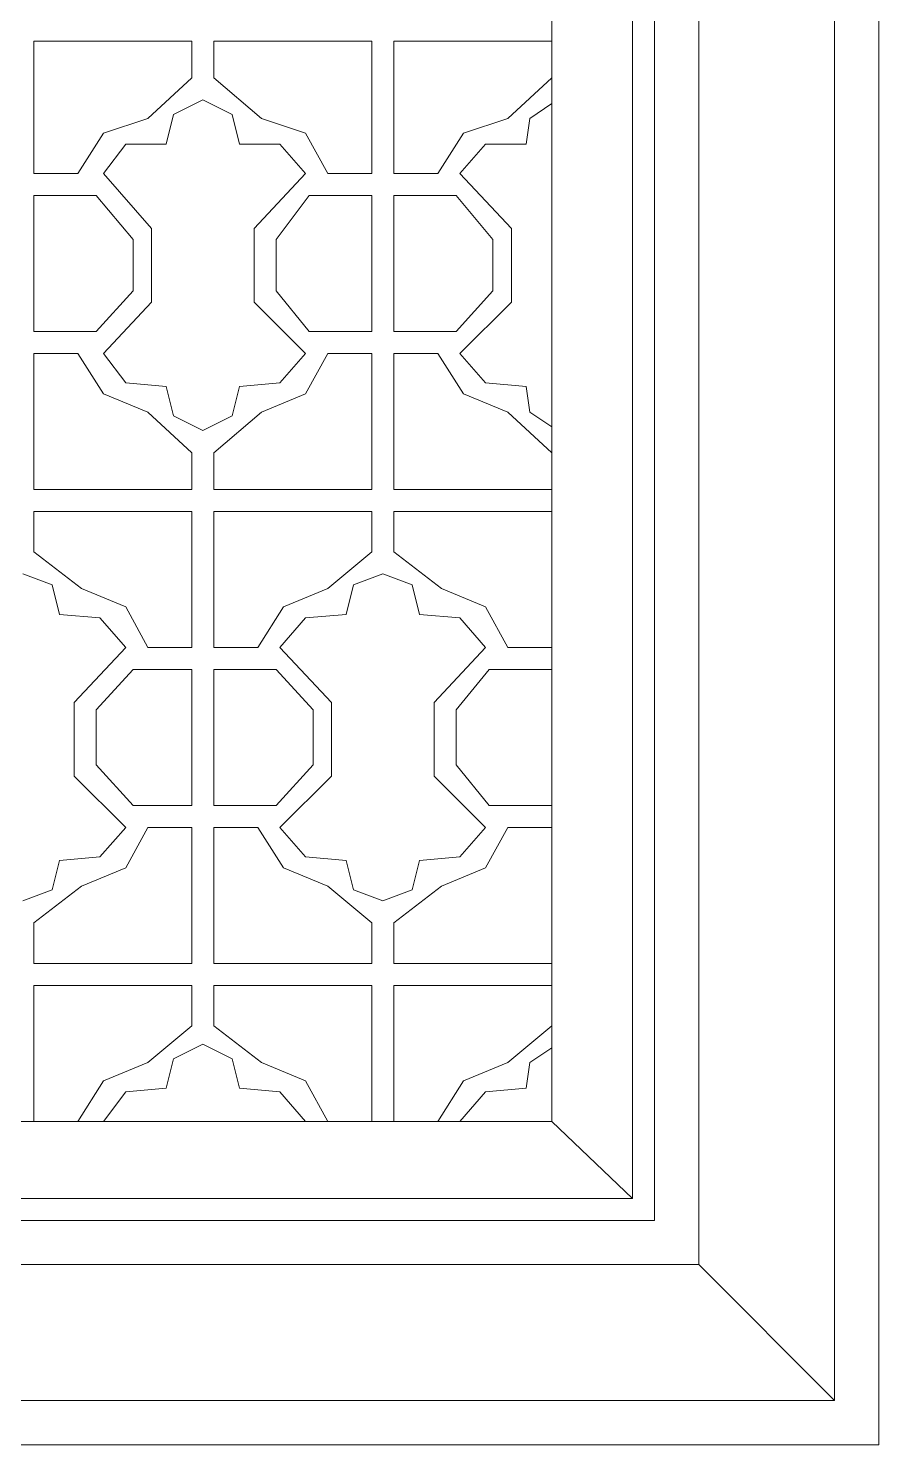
# Model space of a CAD drawing. Header units: centimetres. Extents: x -9.2 to 10.9, y -11.6 to 10.5.
# Drawn here: x 6.86 to 10.9, y -11.57 to -4.84 of the extents above; entities that cross this region are included whole.
import ezdxf

# ---------------------------------------------------------------- set-up
doc = ezdxf.new("R2010")
doc.units = ezdxf.units.CM
doc.header["$MEASUREMENT"] = 0
doc.layers.add('layer 1', color=7, linetype='Continuous')

msp = doc.modelspace()

# ---------------------------------------------------------------- linework, layer by layer
at = {"layer": 'layer 1', "color": 250, "lineweight": 0}
for points, knots in [([(-9.19759, 10.45281), (-9.19759, 10.45281), (10.90362, 10.45281), (10.90362, 10.45281), (10.90362, 10.45281), (10.90362, 10.45281), (10.90362, -11.56967), (10.90362, -11.56967), (10.90362, -11.56967), (10.90362, -11.56967), (-9.19759, -11.56967), (-9.19759, -11.56967), (-9.19759, -11.56967), (-9.19759, -11.56967), (-9.19759, 10.45281), (-9.19759, 10.45281)], [0, 0, 0, 0, 0.25, 0.25, 0.25, 0.25, 0.5, 0.5, 0.5, 0.5, 0.75, 0.75, 0.75, 0.75, 1, 1, 1, 1]), ([(-8.98821, 10.2432), (-8.98821, 10.2432), (10.69401, 10.2432), (10.69401, 10.2432), (10.69401, 10.2432), (10.69401, 10.2432), (10.69401, -11.36006), (10.69401, -11.36006), (10.69401, -11.36006), (10.69401, -11.36006), (-8.98821, -11.36006), (-8.98821, -11.36006), (-8.98821, -11.36006), (-8.98821, -11.36006), (-8.98821, 10.2432), (-8.98821, 10.2432)], [0, 0, 0, 0, 0.25, 0.25, 0.25, 0.25, 0.5, 0.5, 0.5, 0.5, 0.75, 0.75, 0.75, 0.75, 1, 1, 1, 1]), ([(-8.34187, 9.59709), (-8.34187, 9.59709), (10.0479, 9.59709), (10.0479, 9.59709), (10.0479, 9.59709), (10.0479, 9.59709), (10.0479, -10.71372), (10.0479, -10.71372), (10.0479, -10.71372), (10.0479, -10.71372), (-8.34187, -10.71372), (-8.34187, -10.71372), (-8.34187, -10.71372), (-8.34187, -10.71372), (-8.34187, 9.59709), (-8.34187, 9.59709)], [0, 0, 0, 0, 0.25, 0.25, 0.25, 0.25, 0.5, 0.5, 0.5, 0.5, 0.75, 0.75, 0.75, 0.75, 1, 1, 1, 1]), ([(9.83829, -10.50434), (9.83829, -10.50434), (9.83829, 9.38748), (9.83829, 9.38748), (9.83829, 9.38748), (9.83829, 9.38748), (3.84803, 9.38748), (3.84803, 9.38748), (3.84803, 9.38748), (3.84803, 9.38748), (3.84803, -10.50434), (3.84803, -10.50434), (3.84803, -10.50434), (3.84803, -10.50434), (9.83829, -10.50434), (9.83829, -10.50434)], [0, 0, 0, 0, 0.25, 0.25, 0.25, 0.25, 0.5, 0.5, 0.5, 0.5, 0.75, 0.75, 0.75, 0.75, 1, 1, 1, 1]), ([(3.95283, -10.39953), (3.95283, -10.39953), (9.73348, -10.39953), (9.73348, -10.39953), (9.73348, -10.39953), (9.73348, -10.39953), (9.73348, 9.28268), (9.73348, 9.28268), (9.73348, 9.28268), (9.73348, 9.28268), (3.95283, 9.28268), (3.95283, 9.28268), (3.95283, 9.28268), (3.95283, 9.28268), (3.95283, -10.39953), (3.95283, -10.39953)], [0, 0, 0, 0, 0.25, 0.25, 0.25, 0.25, 0.5, 0.5, 0.5, 0.5, 0.75, 0.75, 0.75, 0.75, 1, 1, 1, 1]), ([(9.34927, -1.1435), (9.34927, -1.1435), (9.34927, 7.08222), (9.34927, 7.08222), (9.34927, 7.08222), (9.34927, 7.08222), (4.31954, 7.08222), (4.31954, 7.08222), (4.31954, 7.08222), (4.31954, 7.08222), (4.31954, -1.1435), (4.31954, -1.1435), (4.31954, -1.1435), (4.31954, -1.1435), (4.31954, -10.03283), (4.31954, -10.03283), (4.31954, -10.03283), (4.31954, -10.03283), (9.34927, -10.03283), (9.34927, -10.03283), (9.34927, -10.03283), (9.34927, -10.03283), (9.34927, -1.1435), (9.34927, -1.1435)], [0, 0, 0, 0, 0.1666667, 0.1666667, 0.1666667, 0.1666667, 0.3333333, 0.3333333, 0.3333333, 0.3333333, 0.5, 0.5, 0.5, 0.5, 0.6666667, 0.6666667, 0.6666667, 0.6666667, 0.8333333, 0.8333333, 0.8333333, 0.8333333, 1, 1, 1, 1]), ([(9.34927, -4.89829), (9.34927, -4.89829), (8.59836, -4.89829), (8.59836, -4.89829), (8.59836, -4.89829), (8.59836, -4.89829), (8.59836, -5.5269), (8.59836, -5.5269), (8.59836, -5.5269), (8.59836, -5.5269), (8.80797, -5.5269), (8.80797, -5.5269)], [0, 0, 0, 0, 0.3333333, 0.3333333, 0.3333333, 0.3333333, 0.6666667, 0.6666667, 0.6666667, 0.6666667, 1, 1, 1, 1]), ([(7.69012, -5.1777), (7.69012, -5.1777), (7.55053, -5.24749), (7.55053, -5.24749), (7.55053, -5.24749), (7.55053, -5.24749), (7.51552, -5.38731), (7.51552, -5.38731)], [0, 0, 0, 0, 0.5, 0.5, 0.5, 0.5, 1, 1, 1, 1]), ([(7.86472, -5.38731), (7.86472, -5.38731), (7.82994, -5.24749), (7.82994, -5.24749), (7.82994, -5.24749), (7.82994, -5.24749), (7.69012, -5.1777), (7.69012, -5.1777)], [0, 0, 0, 0, 0.5, 0.5, 0.5, 0.5, 1, 1, 1, 1]), ([(9.34927, -5.1952), (9.34927, -5.1952), (9.24447, -5.265), (9.24447, -5.265), (9.24447, -5.265), (9.24447, -5.265), (9.22696, -5.38731), (9.22696, -5.38731)], [0, 0, 0, 0, 0.5, 0.5, 0.5, 0.5, 1, 1, 1, 1]), ([(7.42822, -5.265), (7.42822, -5.265), (7.21861, -5.33479), (7.21861, -5.33479), (7.21861, -5.33479), (7.21861, -5.33479), (7.0963, -5.5269), (7.0963, -5.5269)], [0, 0, 0, 0, 0.5, 0.5, 0.5, 0.5, 1, 1, 1, 1]), ([(8.28394, -5.5269), (8.28394, -5.5269), (8.17914, -5.33479), (8.17914, -5.33479), (8.17914, -5.33479), (8.17914, -5.33479), (7.96953, -5.265), (7.96953, -5.265)], [0, 0, 0, 0, 0.5, 0.5, 0.5, 0.5, 1, 1, 1, 1]), ([(9.13966, -5.265), (9.13966, -5.265), (8.93005, -5.33479), (8.93005, -5.33479), (8.93005, -5.33479), (8.93005, -5.33479), (8.80797, -5.5269), (8.80797, -5.5269)], [0, 0, 0, 0, 0.5, 0.5, 0.5, 0.5, 1, 1, 1, 1]), ([(7.51552, -5.38731), (7.51552, -5.38731), (7.32342, -5.38731), (7.32342, -5.38731), (7.32342, -5.38731), (7.32342, -5.38731), (7.21861, -5.5269), (7.21861, -5.5269)], [0, 0, 0, 0, 0.5, 0.5, 0.5, 0.5, 1, 1, 1, 1]), ([(8.17914, -5.5269), (8.17914, -5.5269), (8.05683, -5.38731), (8.05683, -5.38731), (8.05683, -5.38731), (8.05683, -5.38731), (7.86472, -5.38731), (7.86472, -5.38731)], [0, 0, 0, 0, 0.5, 0.5, 0.5, 0.5, 1, 1, 1, 1]), ([(9.22696, -5.38731), (9.22696, -5.38731), (9.03486, -5.38731), (9.03486, -5.38731), (9.03486, -5.38731), (9.03486, -5.38731), (8.91255, -5.5269), (8.91255, -5.5269)], [0, 0, 0, 0, 0.5, 0.5, 0.5, 0.5, 1, 1, 1, 1]), ([(7.21861, -6.38261), (7.21861, -6.38261), (7.44573, -6.13822), (7.44573, -6.13822), (7.44573, -6.13822), (7.44573, -6.13822), (7.44573, -5.78902), (7.44573, -5.78902), (7.44573, -5.78902), (7.44573, -5.78902), (7.21861, -5.5269), (7.21861, -5.5269)], [0, 0, 0, 0, 0.3333333, 0.3333333, 0.3333333, 0.3333333, 0.6666667, 0.6666667, 0.6666667, 0.6666667, 1, 1, 1, 1]), ([(8.17914, -5.5269), (8.17914, -5.5269), (7.93474, -5.78902), (7.93474, -5.78902), (7.93474, -5.78902), (7.93474, -5.78902), (7.93474, -6.13822), (7.93474, -6.13822), (7.93474, -6.13822), (7.93474, -6.13822), (8.17914, -6.38261), (8.17914, -6.38261)], [0, 0, 0, 0, 0.3333333, 0.3333333, 0.3333333, 0.3333333, 0.6666667, 0.6666667, 0.6666667, 0.6666667, 1, 1, 1, 1]), ([(8.91255, -6.38261), (8.91255, -6.38261), (9.15717, -6.13822), (9.15717, -6.13822), (9.15717, -6.13822), (9.15717, -6.13822), (9.15717, -5.78902), (9.15717, -5.78902), (9.15717, -5.78902), (9.15717, -5.78902), (8.91255, -5.5269), (8.91255, -5.5269)], [0, 0, 0, 0, 0.3333333, 0.3333333, 0.3333333, 0.3333333, 0.6666667, 0.6666667, 0.6666667, 0.6666667, 1, 1, 1, 1]), ([(7.1836, -6.27781), (7.1836, -6.27781), (7.35843, -6.08571), (7.35843, -6.08571), (7.35843, -6.08571), (7.35843, -6.08571), (7.35843, -5.84131), (7.35843, -5.84131), (7.35843, -5.84131), (7.35843, -5.84131), (7.1836, -5.6317), (7.1836, -5.6317)], [0, 0, 0, 0, 0.3333333, 0.3333333, 0.3333333, 0.3333333, 0.6666667, 0.6666667, 0.6666667, 0.6666667, 1, 1, 1, 1]), ([(8.19664, -5.6317), (8.19664, -5.6317), (8.03932, -5.84131), (8.03932, -5.84131), (8.03932, -5.84131), (8.03932, -5.84131), (8.03932, -6.08571), (8.03932, -6.08571), (8.03932, -6.08571), (8.03932, -6.08571), (8.19664, -6.27781), (8.19664, -6.27781)], [0, 0, 0, 0, 0.3333333, 0.3333333, 0.3333333, 0.3333333, 0.6666667, 0.6666667, 0.6666667, 0.6666667, 1, 1, 1, 1]), ([(8.89527, -6.27781), (8.89527, -6.27781), (9.06987, -6.08571), (9.06987, -6.08571), (9.06987, -6.08571), (9.06987, -6.08571), (9.06987, -5.84131), (9.06987, -5.84131), (9.06987, -5.84131), (9.06987, -5.84131), (8.89527, -5.6317), (8.89527, -5.6317)], [0, 0, 0, 0, 0.3333333, 0.3333333, 0.3333333, 0.3333333, 0.6666667, 0.6666667, 0.6666667, 0.6666667, 1, 1, 1, 1]), ([(7.0963, -6.38261), (7.0963, -6.38261), (7.21861, -6.57472), (7.21861, -6.57472), (7.21861, -6.57472), (7.21861, -6.57472), (7.42822, -6.66224), (7.42822, -6.66224)], [0, 0, 0, 0, 0.5, 0.5, 0.5, 0.5, 1, 1, 1, 1]), ([(7.21861, -6.38261), (7.21861, -6.38261), (7.32342, -6.52243), (7.32342, -6.52243), (7.32342, -6.52243), (7.32342, -6.52243), (7.51552, -6.53993), (7.51552, -6.53993)], [0, 0, 0, 0, 0.5, 0.5, 0.5, 0.5, 1, 1, 1, 1]), ([(7.86472, -6.53993), (7.86472, -6.53993), (8.05683, -6.52243), (8.05683, -6.52243), (8.05683, -6.52243), (8.05683, -6.52243), (8.17914, -6.38261), (8.17914, -6.38261)], [0, 0, 0, 0, 0.5, 0.5, 0.5, 0.5, 1, 1, 1, 1]), ([(7.96953, -6.66224), (7.96953, -6.66224), (8.17914, -6.57472), (8.17914, -6.57472), (8.17914, -6.57472), (8.17914, -6.57472), (8.28394, -6.38261), (8.28394, -6.38261)], [0, 0, 0, 0, 0.5, 0.5, 0.5, 0.5, 1, 1, 1, 1]), ([(8.80797, -6.38261), (8.80797, -6.38261), (8.59836, -6.38261), (8.59836, -6.38261), (8.59836, -6.38261), (8.59836, -6.38261), (8.59836, -7.02895), (8.59836, -7.02895), (8.59836, -7.02895), (8.59836, -7.02895), (9.34927, -7.02895), (9.34927, -7.02895)], [0, 0, 0, 0, 0.3333333, 0.3333333, 0.3333333, 0.3333333, 0.6666667, 0.6666667, 0.6666667, 0.6666667, 1, 1, 1, 1]), ([(8.80797, -6.38261), (8.80797, -6.38261), (8.93005, -6.57472), (8.93005, -6.57472), (8.93005, -6.57472), (8.93005, -6.57472), (9.13966, -6.66224), (9.13966, -6.66224)], [0, 0, 0, 0, 0.5, 0.5, 0.5, 0.5, 1, 1, 1, 1]), ([(8.91255, -6.38261), (8.91255, -6.38261), (9.03486, -6.52243), (9.03486, -6.52243), (9.03486, -6.52243), (9.03486, -6.52243), (9.22696, -6.53993), (9.22696, -6.53993)], [0, 0, 0, 0, 0.5, 0.5, 0.5, 0.5, 1, 1, 1, 1]), ([(7.51552, -6.53993), (7.51552, -6.53993), (7.55053, -6.67952), (7.55053, -6.67952), (7.55053, -6.67952), (7.55053, -6.67952), (7.69012, -6.74954), (7.69012, -6.74954)], [0, 0, 0, 0, 0.5, 0.5, 0.5, 0.5, 1, 1, 1, 1]), ([(7.69012, -6.74954), (7.69012, -6.74954), (7.82994, -6.67952), (7.82994, -6.67952), (7.82994, -6.67952), (7.82994, -6.67952), (7.86472, -6.53993), (7.86472, -6.53993)], [0, 0, 0, 0, 0.5, 0.5, 0.5, 0.5, 1, 1, 1, 1]), ([(9.22696, -6.53993), (9.22696, -6.53993), (9.24447, -6.66224), (9.24447, -6.66224), (9.24447, -6.66224), (9.24447, -6.66224), (9.34927, -6.73204), (9.34927, -6.73204)], [0, 0, 0, 0, 0.5, 0.5, 0.5, 0.5, 1, 1, 1, 1]), ([(9.34927, -7.13375), (9.34927, -7.13375), (8.59836, -7.13375), (8.59836, -7.13375), (8.59836, -7.13375), (8.59836, -7.13375), (8.59836, -7.32586), (8.59836, -7.32586), (8.59836, -7.32586), (8.59836, -7.32586), (8.82525, -7.50046), (8.82525, -7.50046)], [0, 0, 0, 0, 0.3333333, 0.3333333, 0.3333333, 0.3333333, 0.6666667, 0.6666667, 0.6666667, 0.6666667, 1, 1, 1, 1]), ([(7.00901, -7.62277), (7.00901, -7.62277), (6.97422, -7.48295), (6.97422, -7.48295), (6.97422, -7.48295), (6.97422, -7.48295), (6.83441, -7.43066), (6.83441, -7.43066)], [0, 0, 0, 0, 0.5, 0.5, 0.5, 0.5, 1, 1, 1, 1]), ([(8.54584, -7.43066), (8.54584, -7.43066), (8.40625, -7.48295), (8.40625, -7.48295), (8.40625, -7.48295), (8.40625, -7.48295), (8.37124, -7.62277), (8.37124, -7.62277)], [0, 0, 0, 0, 0.5, 0.5, 0.5, 0.5, 1, 1, 1, 1]), ([(8.72044, -7.62277), (8.72044, -7.62277), (8.68566, -7.48295), (8.68566, -7.48295), (8.68566, -7.48295), (8.68566, -7.48295), (8.54584, -7.43066), (8.54584, -7.43066)], [0, 0, 0, 0, 0.5, 0.5, 0.5, 0.5, 1, 1, 1, 1]), ([(7.42822, -7.77986), (7.42822, -7.77986), (7.32342, -7.58776), (7.32342, -7.58776), (7.32342, -7.58776), (7.32342, -7.58776), (7.11381, -7.50046), (7.11381, -7.50046)], [0, 0, 0, 0, 0.5, 0.5, 0.5, 0.5, 1, 1, 1, 1]), ([(8.28394, -7.50046), (8.28394, -7.50046), (8.07433, -7.58776), (8.07433, -7.58776), (8.07433, -7.58776), (8.07433, -7.58776), (7.95202, -7.77986), (7.95202, -7.77986)], [0, 0, 0, 0, 0.5, 0.5, 0.5, 0.5, 1, 1, 1, 1]), ([(9.13966, -7.77986), (9.13966, -7.77986), (9.03486, -7.58776), (9.03486, -7.58776), (9.03486, -7.58776), (9.03486, -7.58776), (8.82525, -7.50046), (8.82525, -7.50046)], [0, 0, 0, 0, 0.5, 0.5, 0.5, 0.5, 1, 1, 1, 1]), ([(7.32342, -7.77986), (7.32342, -7.77986), (7.20111, -7.64005), (7.20111, -7.64005), (7.20111, -7.64005), (7.20111, -7.64005), (7.00901, -7.62277), (7.00901, -7.62277)], [0, 0, 0, 0, 0.5, 0.5, 0.5, 0.5, 1, 1, 1, 1]), ([(8.37124, -7.62277), (8.37124, -7.62277), (8.17914, -7.64005), (8.17914, -7.64005), (8.17914, -7.64005), (8.17914, -7.64005), (8.05683, -7.77986), (8.05683, -7.77986)], [0, 0, 0, 0, 0.5, 0.5, 0.5, 0.5, 1, 1, 1, 1]), ([(9.03486, -7.77986), (9.03486, -7.77986), (8.91255, -7.64005), (8.91255, -7.64005), (8.91255, -7.64005), (8.91255, -7.64005), (8.72044, -7.62277), (8.72044, -7.62277)], [0, 0, 0, 0, 0.5, 0.5, 0.5, 0.5, 1, 1, 1, 1]), ([(7.32342, -7.77986), (7.32342, -7.77986), (7.0788, -8.04176), (7.0788, -8.04176), (7.0788, -8.04176), (7.0788, -8.04176), (7.0788, -8.39119), (7.0788, -8.39119), (7.0788, -8.39119), (7.0788, -8.39119), (7.32342, -8.63558), (7.32342, -8.63558)], [0, 0, 0, 0, 0.3333333, 0.3333333, 0.3333333, 0.3333333, 0.6666667, 0.6666667, 0.6666667, 0.6666667, 1, 1, 1, 1]), ([(8.05683, -8.63558), (8.05683, -8.63558), (8.30145, -8.39119), (8.30145, -8.39119), (8.30145, -8.39119), (8.30145, -8.39119), (8.30145, -8.04176), (8.30145, -8.04176), (8.30145, -8.04176), (8.30145, -8.04176), (8.05683, -7.77986), (8.05683, -7.77986)], [0, 0, 0, 0, 0.3333333, 0.3333333, 0.3333333, 0.3333333, 0.6666667, 0.6666667, 0.6666667, 0.6666667, 1, 1, 1, 1]), ([(9.03486, -7.77986), (9.03486, -7.77986), (8.79046, -8.04176), (8.79046, -8.04176), (8.79046, -8.04176), (8.79046, -8.04176), (8.79046, -8.39119), (8.79046, -8.39119), (8.79046, -8.39119), (8.79046, -8.39119), (9.03486, -8.63558), (9.03486, -8.63558)], [0, 0, 0, 0, 0.3333333, 0.3333333, 0.3333333, 0.3333333, 0.6666667, 0.6666667, 0.6666667, 0.6666667, 1, 1, 1, 1]), ([(7.35843, -7.88467), (7.35843, -7.88467), (7.1836, -8.07677), (7.1836, -8.07677), (7.1836, -8.07677), (7.1836, -8.07677), (7.1836, -8.33867), (7.1836, -8.33867), (7.1836, -8.33867), (7.1836, -8.33867), (7.35843, -8.53078), (7.35843, -8.53078)], [0, 0, 0, 0, 0.3333333, 0.3333333, 0.3333333, 0.3333333, 0.6666667, 0.6666667, 0.6666667, 0.6666667, 1, 1, 1, 1]), ([(8.03932, -8.53078), (8.03932, -8.53078), (8.21415, -8.33867), (8.21415, -8.33867), (8.21415, -8.33867), (8.21415, -8.33867), (8.21415, -8.07677), (8.21415, -8.07677), (8.21415, -8.07677), (8.21415, -8.07677), (8.03932, -7.88467), (8.03932, -7.88467)], [0, 0, 0, 0, 0.3333333, 0.3333333, 0.3333333, 0.3333333, 0.6666667, 0.6666667, 0.6666667, 0.6666667, 1, 1, 1, 1]), ([(9.34927, -7.88467), (9.34927, -7.88467), (9.05236, -7.88467), (9.05236, -7.88467), (9.05236, -7.88467), (9.05236, -7.88467), (8.89527, -8.07677), (8.89527, -8.07677), (8.89527, -8.07677), (8.89527, -8.07677), (8.89527, -8.33867), (8.89527, -8.33867), (8.89527, -8.33867), (8.89527, -8.33867), (9.05236, -8.53078), (9.05236, -8.53078), (9.05236, -8.53078), (9.05236, -8.53078), (9.34927, -8.53078), (9.34927, -8.53078)], [0, 0, 0, 0, 0.2, 0.2, 0.2, 0.2, 0.4, 0.4, 0.4, 0.4, 0.6, 0.6, 0.6, 0.6, 0.8, 0.8, 0.8, 0.8, 1, 1, 1, 1]), ([(7.00901, -8.79268), (7.00901, -8.79268), (7.20111, -8.7754), (7.20111, -8.7754), (7.20111, -8.7754), (7.20111, -8.7754), (7.32342, -8.63558), (7.32342, -8.63558)], [0, 0, 0, 0, 0.5, 0.5, 0.5, 0.5, 1, 1, 1, 1]), ([(7.11381, -8.91499), (7.11381, -8.91499), (7.32342, -8.82769), (7.32342, -8.82769), (7.32342, -8.82769), (7.32342, -8.82769), (7.42822, -8.63558), (7.42822, -8.63558)], [0, 0, 0, 0, 0.5, 0.5, 0.5, 0.5, 1, 1, 1, 1]), ([(7.95202, -8.63558), (7.95202, -8.63558), (8.07433, -8.82769), (8.07433, -8.82769), (8.07433, -8.82769), (8.07433, -8.82769), (8.28394, -8.91499), (8.28394, -8.91499)], [0, 0, 0, 0, 0.5, 0.5, 0.5, 0.5, 1, 1, 1, 1]), ([(8.05683, -8.63558), (8.05683, -8.63558), (8.17914, -8.7754), (8.17914, -8.7754), (8.17914, -8.7754), (8.17914, -8.7754), (8.37124, -8.79268), (8.37124, -8.79268)], [0, 0, 0, 0, 0.5, 0.5, 0.5, 0.5, 1, 1, 1, 1]), ([(8.72044, -8.79268), (8.72044, -8.79268), (8.91255, -8.7754), (8.91255, -8.7754), (8.91255, -8.7754), (8.91255, -8.7754), (9.03486, -8.63558), (9.03486, -8.63558)], [0, 0, 0, 0, 0.5, 0.5, 0.5, 0.5, 1, 1, 1, 1]), ([(8.82525, -8.91499), (8.82525, -8.91499), (9.03486, -8.82769), (9.03486, -8.82769), (9.03486, -8.82769), (9.03486, -8.82769), (9.13966, -8.63558), (9.13966, -8.63558)], [0, 0, 0, 0, 0.5, 0.5, 0.5, 0.5, 1, 1, 1, 1]), ([(6.83441, -8.98478), (6.83441, -8.98478), (6.97422, -8.93249), (6.97422, -8.93249), (6.97422, -8.93249), (6.97422, -8.93249), (7.00901, -8.79268), (7.00901, -8.79268)], [0, 0, 0, 0, 0.5, 0.5, 0.5, 0.5, 1, 1, 1, 1]), ([(8.37124, -8.79268), (8.37124, -8.79268), (8.40625, -8.93249), (8.40625, -8.93249), (8.40625, -8.93249), (8.40625, -8.93249), (8.54584, -8.98478), (8.54584, -8.98478)], [0, 0, 0, 0, 0.5, 0.5, 0.5, 0.5, 1, 1, 1, 1]), ([(8.54584, -8.98478), (8.54584, -8.98478), (8.68566, -8.93249), (8.68566, -8.93249), (8.68566, -8.93249), (8.68566, -8.93249), (8.72044, -8.79268), (8.72044, -8.79268)], [0, 0, 0, 0, 0.5, 0.5, 0.5, 0.5, 1, 1, 1, 1]), ([(9.34927, -9.5786), (9.34927, -9.5786), (9.13966, -9.7532), (9.13966, -9.7532), (9.13966, -9.7532), (9.13966, -9.7532), (8.93005, -9.84073), (8.93005, -9.84073), (8.93005, -9.84073), (8.93005, -9.84073), (8.80797, -10.03283), (8.80797, -10.03283), (8.80797, -10.03283), (8.80797, -10.03283), (8.59836, -10.03283), (8.59836, -10.03283), (8.59836, -10.03283), (8.59836, -10.03283), (8.59836, -9.3865), (8.59836, -9.3865), (8.59836, -9.3865), (8.59836, -9.3865), (9.34927, -9.3865), (9.34927, -9.3865)], [0, 0, 0, 0, 0.1666667, 0.1666667, 0.1666667, 0.1666667, 0.3333333, 0.3333333, 0.3333333, 0.3333333, 0.5, 0.5, 0.5, 0.5, 0.6666667, 0.6666667, 0.6666667, 0.6666667, 0.8333333, 0.8333333, 0.8333333, 0.8333333, 1, 1, 1, 1]), ([(7.69012, -9.6659), (7.69012, -9.6659), (7.55053, -9.73592), (7.55053, -9.73592), (7.55053, -9.73592), (7.55053, -9.73592), (7.51552, -9.87551), (7.51552, -9.87551)], [0, 0, 0, 0, 0.5, 0.5, 0.5, 0.5, 1, 1, 1, 1]), ([(7.86472, -9.87551), (7.86472, -9.87551), (7.82994, -9.73592), (7.82994, -9.73592), (7.82994, -9.73592), (7.82994, -9.73592), (7.69012, -9.6659), (7.69012, -9.6659)], [0, 0, 0, 0, 0.5, 0.5, 0.5, 0.5, 1, 1, 1, 1]), ([(9.34927, -9.68341), (9.34927, -9.68341), (9.24447, -9.7532), (9.24447, -9.7532), (9.24447, -9.7532), (9.24447, -9.7532), (9.22696, -9.87551), (9.22696, -9.87551), (9.22696, -9.87551), (9.22696, -9.87551), (9.03486, -9.89302), (9.03486, -9.89302), (9.03486, -9.89302), (9.03486, -9.89302), (8.91255, -10.03283), (8.91255, -10.03283)], [0, 0, 0, 0, 0.25, 0.25, 0.25, 0.25, 0.5, 0.5, 0.5, 0.5, 0.75, 0.75, 0.75, 0.75, 1, 1, 1, 1]), ([(7.42822, -9.7532), (7.42822, -9.7532), (7.21861, -9.84073), (7.21861, -9.84073), (7.21861, -9.84073), (7.21861, -9.84073), (7.0963, -10.03283), (7.0963, -10.03283)], [0, 0, 0, 0, 0.5, 0.5, 0.5, 0.5, 1, 1, 1, 1]), ([(8.28394, -10.03283), (8.28394, -10.03283), (8.17914, -9.84073), (8.17914, -9.84073), (8.17914, -9.84073), (8.17914, -9.84073), (7.96953, -9.7532), (7.96953, -9.7532)], [0, 0, 0, 0, 0.5, 0.5, 0.5, 0.5, 1, 1, 1, 1]), ([(7.51552, -9.87551), (7.51552, -9.87551), (7.32342, -9.89302), (7.32342, -9.89302), (7.32342, -9.89302), (7.32342, -9.89302), (7.21861, -10.03283), (7.21861, -10.03283)], [0, 0, 0, 0, 0.5, 0.5, 0.5, 0.5, 1, 1, 1, 1]), ([(8.17914, -10.03283), (8.17914, -10.03283), (8.05683, -9.89302), (8.05683, -9.89302), (8.05683, -9.89302), (8.05683, -9.89302), (7.86472, -9.87551), (7.86472, -9.87551)], [0, 0, 0, 0, 0.5, 0.5, 0.5, 0.5, 1, 1, 1, 1])]:
    msp.add_open_spline(points, degree=3, knots=knots, dxfattribs=at)
for points in [[(6.8867, -5.5269), (6.8867, -5.5269), (6.8867, -4.89829), (6.8867, -4.89829)], [(6.8867, -4.89829), (6.8867, -4.89829), (7.63783, -4.89829), (7.63783, -4.89829)], [(7.63783, -4.89829), (7.63783, -4.89829), (7.63783, -5.07289), (7.63783, -5.07289)], [(7.74264, -5.07289), (7.74264, -5.07289), (7.74264, -4.89829), (7.74264, -4.89829)], [(7.74264, -4.89829), (7.74264, -4.89829), (8.49355, -4.89829), (8.49355, -4.89829)], [(8.49355, -4.89829), (8.49355, -4.89829), (8.49355, -5.5269), (8.49355, -5.5269)], [(7.63783, -5.07289), (7.63783, -5.07289), (7.42822, -5.265), (7.42822, -5.265)], [(7.96953, -5.265), (7.96953, -5.265), (7.74264, -5.07289), (7.74264, -5.07289)], [(9.34927, -5.07289), (9.34927, -5.07289), (9.13966, -5.265), (9.13966, -5.265)], [(7.0963, -5.5269), (7.0963, -5.5269), (6.8867, -5.5269), (6.8867, -5.5269)], [(8.49355, -5.5269), (8.49355, -5.5269), (8.28394, -5.5269), (8.28394, -5.5269)], [(6.8867, -6.27781), (6.8867, -6.27781), (6.8867, -5.6317), (6.8867, -5.6317)], [(6.8867, -5.6317), (6.8867, -5.6317), (7.1836, -5.6317), (7.1836, -5.6317)], [(8.49355, -5.6317), (8.49355, -5.6317), (8.19664, -5.6317), (8.19664, -5.6317)], [(8.49355, -6.27781), (8.49355, -6.27781), (8.49355, -5.6317), (8.49355, -5.6317)], [(8.89527, -5.6317), (8.89527, -5.6317), (8.59836, -5.6317), (8.59836, -5.6317)], [(8.59836, -5.6317), (8.59836, -5.6317), (8.59836, -6.27781), (8.59836, -6.27781)], [(7.1836, -6.27781), (7.1836, -6.27781), (6.8867, -6.27781), (6.8867, -6.27781)], [(8.19664, -6.27781), (8.19664, -6.27781), (8.49355, -6.27781), (8.49355, -6.27781)], [(8.59836, -6.27781), (8.59836, -6.27781), (8.89527, -6.27781), (8.89527, -6.27781)], [(7.0963, -6.38261), (7.0963, -6.38261), (6.8867, -6.38261), (6.8867, -6.38261)], [(6.8867, -6.38261), (6.8867, -6.38261), (6.8867, -7.02895), (6.8867, -7.02895)], [(8.28394, -6.38261), (8.28394, -6.38261), (8.49355, -6.38261), (8.49355, -6.38261)], [(8.49355, -6.38261), (8.49355, -6.38261), (8.49355, -7.02895), (8.49355, -7.02895)], [(7.42822, -6.66224), (7.42822, -6.66224), (7.63783, -6.85435), (7.63783, -6.85435)], [(7.74264, -6.85435), (7.74264, -6.85435), (7.96953, -6.66224), (7.96953, -6.66224)], [(9.13966, -6.66224), (9.13966, -6.66224), (9.34927, -6.85435), (9.34927, -6.85435)], [(7.63783, -7.02895), (7.63783, -7.02895), (7.63783, -6.85435), (7.63783, -6.85435)], [(7.74264, -7.02895), (7.74264, -7.02895), (7.74264, -6.85435), (7.74264, -6.85435)], [(6.8867, -7.02895), (6.8867, -7.02895), (7.63783, -7.02895), (7.63783, -7.02895)], [(8.49355, -7.02895), (8.49355, -7.02895), (7.74264, -7.02895), (7.74264, -7.02895)], [(6.8867, -7.32586), (6.8867, -7.32586), (6.8867, -7.13375), (6.8867, -7.13375)], [(6.8867, -7.13375), (6.8867, -7.13375), (7.63783, -7.13375), (7.63783, -7.13375)], [(7.63783, -7.13375), (7.63783, -7.13375), (7.63783, -7.77986), (7.63783, -7.77986)], [(7.74264, -7.13375), (7.74264, -7.13375), (7.74264, -7.77986), (7.74264, -7.77986)], [(8.49355, -7.13375), (8.49355, -7.13375), (7.74264, -7.13375), (7.74264, -7.13375)], [(8.49355, -7.32586), (8.49355, -7.32586), (8.49355, -7.13375), (8.49355, -7.13375)], [(7.11381, -7.50046), (7.11381, -7.50046), (6.8867, -7.32586), (6.8867, -7.32586)], [(8.49355, -7.32586), (8.49355, -7.32586), (8.28394, -7.50046), (8.28394, -7.50046)], [(7.63783, -7.77986), (7.63783, -7.77986), (7.42822, -7.77986), (7.42822, -7.77986)], [(7.74264, -7.77986), (7.74264, -7.77986), (7.95202, -7.77986), (7.95202, -7.77986)], [(9.13966, -7.77986), (9.13966, -7.77986), (9.34927, -7.77986), (9.34927, -7.77986)], [(7.63783, -7.88467), (7.63783, -7.88467), (7.35843, -7.88467), (7.35843, -7.88467)], [(7.63783, -8.53078), (7.63783, -8.53078), (7.63783, -7.88467), (7.63783, -7.88467)], [(7.74264, -8.53078), (7.74264, -8.53078), (7.74264, -7.88467), (7.74264, -7.88467)], [(7.74264, -7.88467), (7.74264, -7.88467), (8.03932, -7.88467), (8.03932, -7.88467)], [(7.35843, -8.53078), (7.35843, -8.53078), (7.63783, -8.53078), (7.63783, -8.53078)], [(8.03932, -8.53078), (8.03932, -8.53078), (7.74264, -8.53078), (7.74264, -8.53078)], [(7.42822, -8.63558), (7.42822, -8.63558), (7.63783, -8.63558), (7.63783, -8.63558)], [(7.63783, -8.63558), (7.63783, -8.63558), (7.63783, -9.28169), (7.63783, -9.28169)], [(7.95202, -8.63558), (7.95202, -8.63558), (7.74264, -8.63558), (7.74264, -8.63558)], [(7.74264, -8.63558), (7.74264, -8.63558), (7.74264, -9.28169), (7.74264, -9.28169)], [(9.13966, -8.63558), (9.13966, -8.63558), (9.34927, -8.63558), (9.34927, -8.63558)], [(9.34927, -8.63558), (9.34927, -8.63558), (9.34927, -9.28169), (9.34927, -9.28169)], [(6.8867, -9.08959), (6.8867, -9.08959), (7.11381, -8.91499), (7.11381, -8.91499)], [(8.28394, -8.91499), (8.28394, -8.91499), (8.49355, -9.08959), (8.49355, -9.08959)], [(8.59836, -9.08959), (8.59836, -9.08959), (8.82525, -8.91499), (8.82525, -8.91499)], [(6.8867, -9.28169), (6.8867, -9.28169), (6.8867, -9.08959), (6.8867, -9.08959)], [(8.49355, -9.28169), (8.49355, -9.28169), (8.49355, -9.08959), (8.49355, -9.08959)], [(8.59836, -9.28169), (8.59836, -9.28169), (8.59836, -9.08959), (8.59836, -9.08959)], [(7.63783, -9.28169), (7.63783, -9.28169), (6.8867, -9.28169), (6.8867, -9.28169)], [(7.74264, -9.28169), (7.74264, -9.28169), (8.49355, -9.28169), (8.49355, -9.28169)], [(9.34927, -9.28169), (9.34927, -9.28169), (8.59836, -9.28169), (8.59836, -9.28169)], [(6.8867, -10.03283), (6.8867, -10.03283), (6.8867, -9.3865), (6.8867, -9.3865)], [(6.8867, -9.3865), (6.8867, -9.3865), (7.63783, -9.3865), (7.63783, -9.3865)], [(7.63783, -9.3865), (7.63783, -9.3865), (7.63783, -9.5786), (7.63783, -9.5786)], [(8.49355, -9.3865), (8.49355, -9.3865), (7.74264, -9.3865), (7.74264, -9.3865)], [(7.74264, -9.3865), (7.74264, -9.3865), (7.74264, -9.5786), (7.74264, -9.5786)], [(8.49355, -10.03283), (8.49355, -10.03283), (8.49355, -9.3865), (8.49355, -9.3865)], [(7.63783, -9.5786), (7.63783, -9.5786), (7.42822, -9.7532), (7.42822, -9.7532)], [(7.96953, -9.7532), (7.96953, -9.7532), (7.74264, -9.5786), (7.74264, -9.5786)], [(7.0963, -10.03283), (7.0963, -10.03283), (6.8867, -10.03283), (6.8867, -10.03283)], [(8.28394, -10.03283), (8.28394, -10.03283), (8.49355, -10.03283), (8.49355, -10.03283)], [(9.34927, -10.03283), (9.34927, -10.03283), (9.73348, -10.39953), (9.73348, -10.39953)], [(10.0479, -10.71372), (10.0479, -10.71372), (10.69401, -11.36006), (10.69401, -11.36006)]]:
    msp.add_open_spline(points, degree=3, dxfattribs=at)

doc.saveas('drawing.dxf')
